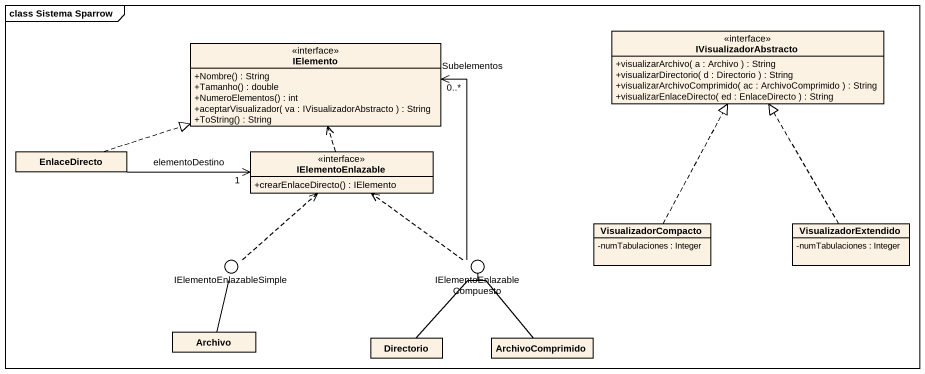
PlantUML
@startuml
mainframe class Sistema Sparrow
allowmixing
hide circle
hide empty members
skinparam classAttributeIconSize 0
interface IVisualizadorAbstracto {
  +visualizarArchivo( a : Archivo ) : String
  +visualizarDirectorio( d : Directorio ) : String
  +visualizarArchivoComprimido( ac : ArchivoComprimido ) : String
  +visualizarEnlaceDirecto( ed : EnlaceDirecto ) : String
}
interface IElemento {
  +Nombre() : String
  +Tamanho() : double
  +NumeroElementos() : int
  +aceptarVisualizador( va : IVisualizadorAbstracto ) : String
  +ToString() : String
}
class EnlaceDirecto
interface IElementoEnlazable {
  +crearEnlaceDirecto() : IElemento
}
class VisualizadorCompacto {
  -numTabulaciones : Integer
}
class VisualizadorExtendido {
  -numTabulaciones : Integer
}
() IElementoEnlazableSimple
() IElementoEnlazableCompuesto
class Archivo
class Directorio
class ArchivoComprimido
EnlaceDirecto .right.|> IElemento
EnlaceDirecto -right-> "1" IElementoEnlazable : elementoDestino
IElementoEnlazable .up.> IElemento
VisualizadorCompacto .up.|> IVisualizadorAbstracto
VisualizadorExtendido .up.|> IVisualizadorAbstracto
IElementoEnlazableSimple .up.> IElementoEnlazable
IElementoEnlazableCompuesto -up-> "0..*" IElemento : Subelementos
IElementoEnlazableCompuesto .up.> IElementoEnlazable
Archivo -up- IElementoEnlazableSimple
Directorio -up- IElementoEnlazableCompuesto
ArchivoComprimido -up- IElementoEnlazableCompuesto
@enduml
